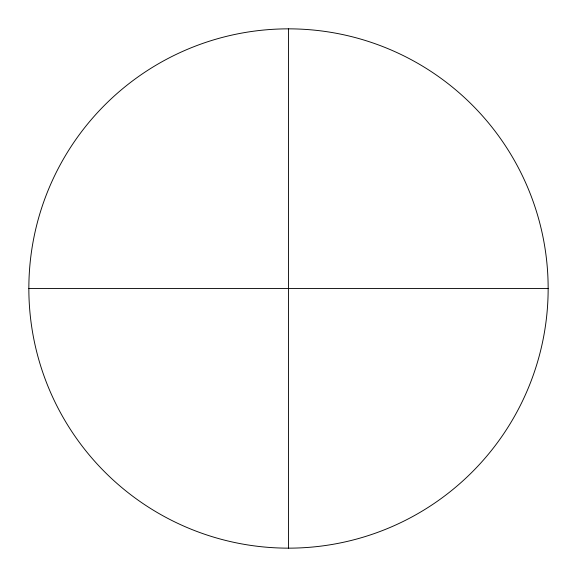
<?xml version="1.0" encoding="UTF-8"?>
<svg xmlns="http://www.w3.org/2000/svg" width="577" height="577" viewBox="0 0 577 577"><rect width="100%" height="100%" fill="white"/><g stroke="black" fill="none" stroke-linecap="round" stroke-linejoin="round"><path stroke-width="0.87" d="M28.85 288.5L548.15 288.5A259.65 259.65 0 0 0 158.675 63.636A259.65 259.65 0 0 0 158.675 513.364A259.65 259.65 0 0 0 548.15 288.5M288.5 28.85L288.5 548.15"/></g></svg>
